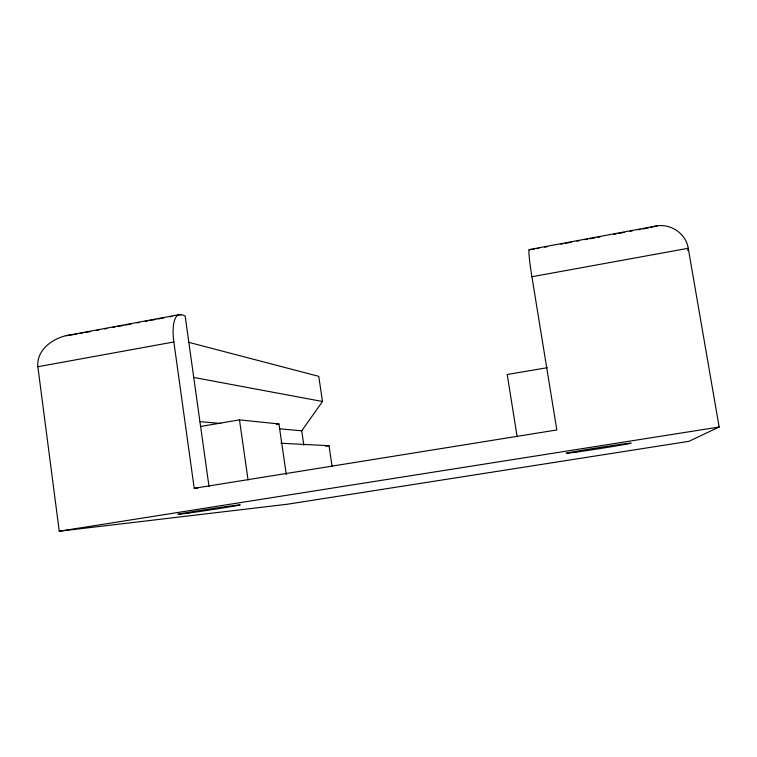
<?xml version="1.0" encoding="UTF-8"?>
<svg xmlns="http://www.w3.org/2000/svg" width="757" height="757" viewBox="0 0 757 757"><rect width="100%" height="100%" fill="white"/><g stroke="black" fill="none" stroke-linecap="round" stroke-linejoin="round"><path stroke-width="1.14" d="M529.124 249.602L657.294 225.785C671.591 223.921 685.974 233.828 688.245 248.277L719.15 427.024L688.889 441.34L287.471 504.219L59.254 531.215L37.85 366.738C36.374 350.482 51.637 339.098 65.944 335.692L178.482 314.77M687.791 250.576L688.245 248.277L531.916 276.75L556.821 429.957L194.208 488.312L173.864 341.965A30.98 10.768 78.7 0 1 181.33 314.685L185.124 315.887L208.979 486.287M303.85 445.267L301.74 430.809L322.482 401.503L318.763 376.352L188.625 342.296M650.698 227.365L657.294 225.785M80.214 333.477L82.541 333.042M84.86 332.607L90.679 331.528M96.489 330.449L98.807 330.014M104.627 328.935L106.945 328.51M112.755 327.431L115.083 326.996M117.411 326.56L123.221 325.482M125.539 325.056L131.358 323.968M137.168 322.889L139.487 322.463M145.297 321.384L147.624 320.949M149.952 320.514L155.762 319.435M158.09 319.009L163.9 317.921M169.71 316.842L172.028 316.417M177.848 315.338L181.33 314.685M532.039 249.526L534.338 249.1M536.647 248.675L538.956 248.239M544.718 247.17L547.027 246.744M560.861 244.17L563.17 243.745M565.479 243.319L571.242 242.24M577.004 241.171L579.313 240.745M585.076 239.676L587.385 239.24M589.694 238.815L595.456 237.745M597.765 237.32L600.064 236.884M613.908 234.32L616.207 233.885M618.516 233.459L624.279 232.39M630.051 231.32L632.35 230.894M638.123 229.816L640.422 229.39M642.731 228.964L648.494 227.895M37.85 366.738L173.864 341.965M200.605 426.465L239.486 419.87L278.954 423.958L286.307 474.667M547.235 367.703L507.199 374.488L517.154 436.751M276.655 424.346L278.954 423.958M325.68 446.252L329.021 445.703L332.096 466.482M59.254 531.215L719.15 427.024M65.944 335.692L76.731 334.121M194.208 488.312L197.653 488.114M280.771 443.242L329.021 445.703M199.725 421.592L220.836 423.494M279.456 428.793L301.74 430.809M193.811 377.459L322.482 401.503M239.486 419.87L248.059 480.004M531.916 276.75A32.504 2.063 80.2 0 1 529.73 249.961M188.928 513.028A31.539 0.483 -8.6 0 0 239.988 505.004A31.539 0.483 -8.6 0 0 199.223 510.634A31.539 0.483 -8.6 0 0 188.928 513.028M576.049 452.147A32.948 0.549 -8.9 0 0 630.344 443.365A32.948 0.549 -8.9 0 0 590.025 449.024A32.948 0.549 -8.9 0 0 576.049 452.147"/></g></svg>
